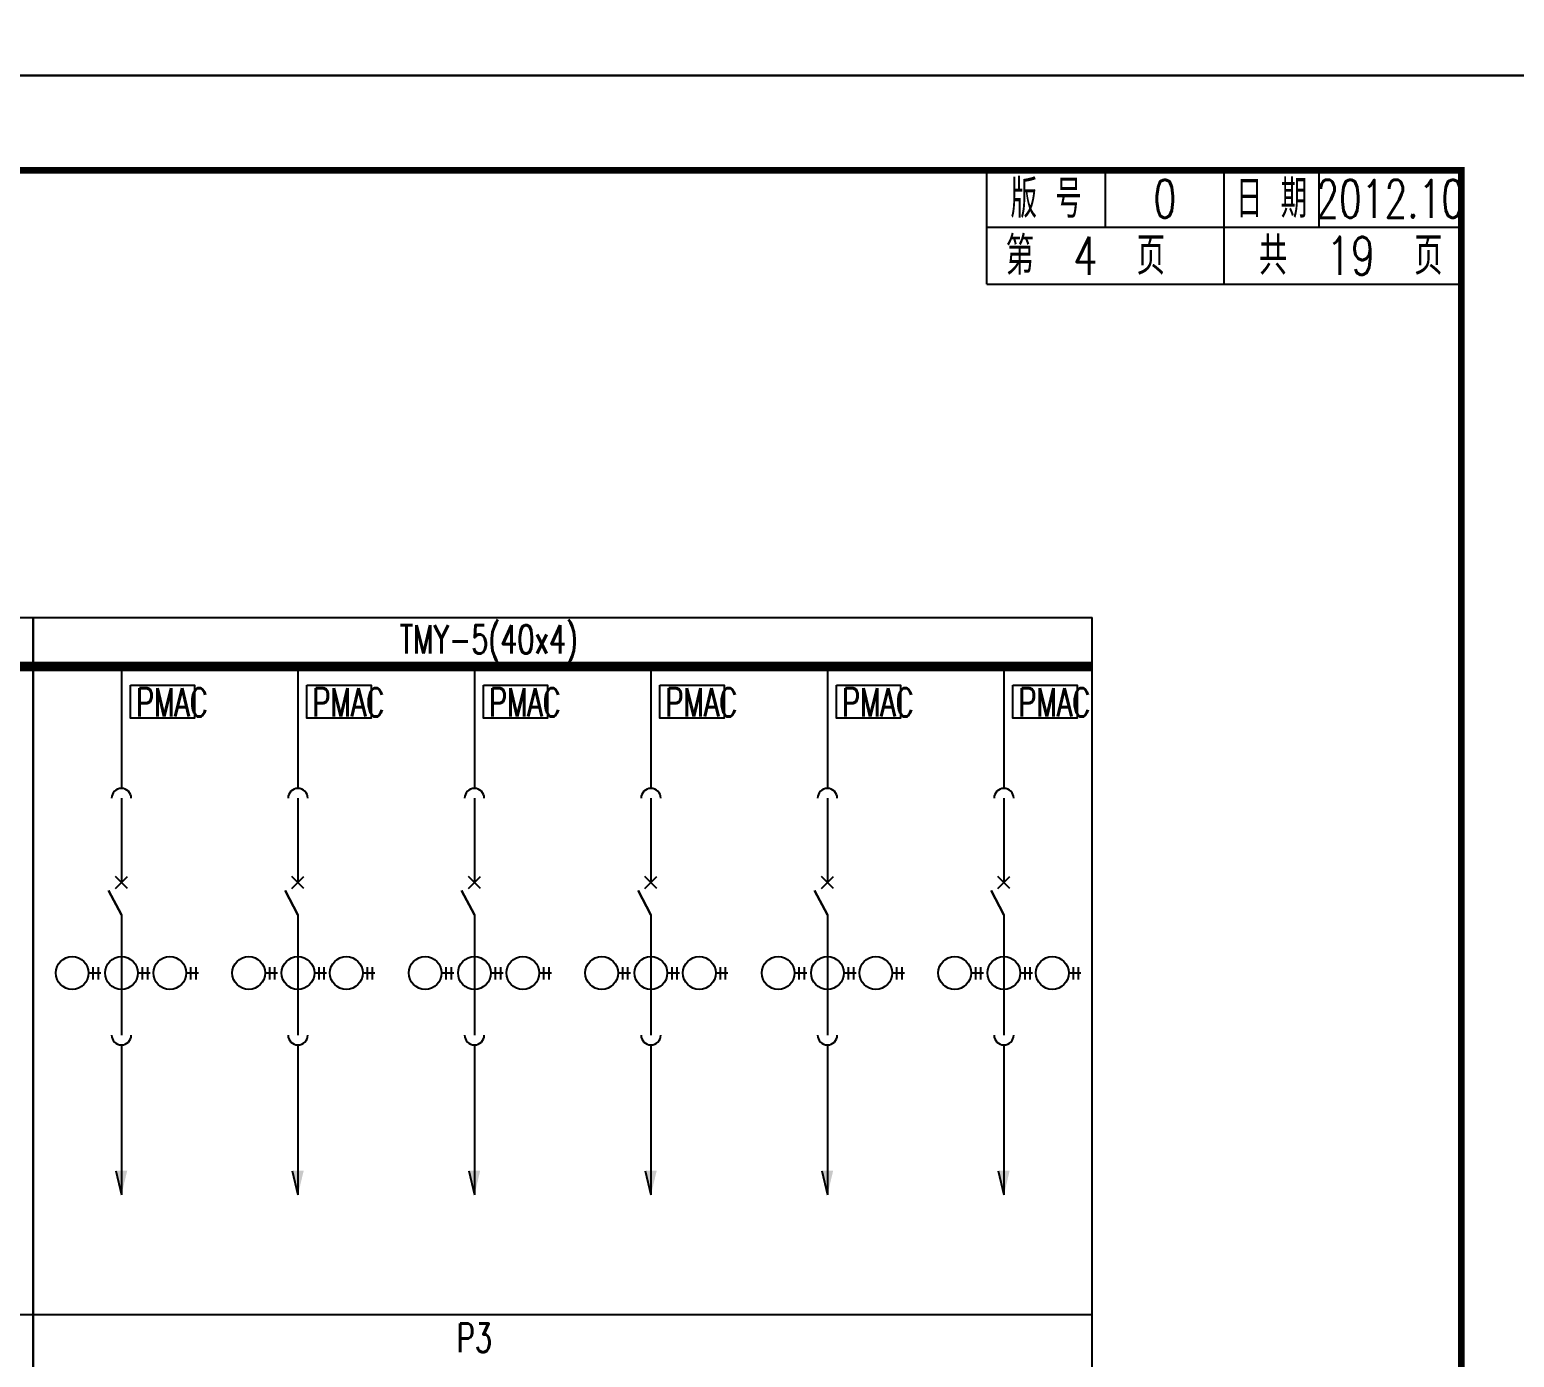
# Model space of a CAD drawing. Header units: millimetres. Extents: x 210068 to 672068, y -299976 to -107099.
# Drawn here: x 319980 to 335626, y -278002 to -264009 of the extents above; entities that cross this region are included whole.
import ezdxf
from ezdxf.enums import TextEntityAlignment as Align

# ---------------------------------------------------------------- set-up
doc = ezdxf.new("R2010")
doc.units = ezdxf.units.MM
doc.header["$LTSCALE"] = 1000
doc.header["$MEASUREMENT"] = 0
for name, color, linetype in [('WIRE-照明', 1, 'Continuous'), ('低压表', 3, 'Continuous'), ('文字', 7, 'Continuous'), ('次轮廓线', 7, 'Continuous'), ('电文字', 7, 'Continuous'), ('设备仪器', 2, 'Continuous')]:
    doc.layers.add(name, color=color, linetype=linetype)
doc.styles.add('H1', font='simplex1.shx', dxfattribs={"width": 0.7, "bigfont": 'hztxt.shx'})
doc.styles.get("Standard").update_dxf_attribs({"font": 'simplex1.shx', "width": 0.7, "bigfont": 'HZTXT.shx'})

# ---------------------------------------------------------------- blocks, each defined once
blk = doc.blocks.new('series')
at = {"width": 0.75}
for tag, height, p in [('页码', 4, (-35, -19)), ('图名', 5, (-220, -282)), ('图号', 5, (-20, -282))]:
    blk.add_attdef(tag, text='', height=height, dxfattribs=at).set_placement(p, align=Align.MIDDLE_CENTER)

msp = doc.modelspace()

# ---------------------------------------------------------------- hatches: boundary and pattern name
at = {"layer": '设备仪器'}
for points in [[(321007.5, -276036.1), (320886.5, -276036.1), (320947, -276290.3)], [(322867.6, -276036.1), (322746.6, -276036.1), (322807.1, -276290.3)], [(324727.7, -276036.1), (324606.7, -276036.1), (324667.2, -276290.3)], [(326587.8, -276036.1), (326466.8, -276036.1), (326527.3, -276290.3)], [(328447.8, -276036.1), (328326.9, -276036.1), (328387.4, -276290.3)], [(330307.9, -276036.1), (330187, -276036.1), (330247.5, -276290.3)]]:
    msp.add_hatch(color=256, dxfattribs=at).paths.add_polyline_path(points)

# ---------------------------------------------------------------- linework, layer by layer
for points in [[(336068.5, -264491.9), (336068.5, -234791.9), (294068.5, -234791.9), (294068.5, -264491.9)], [(336068.5, -294191.9), (336068.5, -264491.9), (294068.5, -264491.9), (294068.5, -294191.9)]]:
    msp.add_lwpolyline(points, close=True)
at = {"const_width": 70}
msp.add_lwpolyline([(335068.5, -265491.9), (297068.5, -265491.9), (297068.5, -293191.9), (335068.5, -293191.9), (335068.5, -265491.9)], dxfattribs=at)
at = {"layer": 'WIRE-照明'}
for p, q in [((320947, -270721.1), (320947, -272005.7)), ((322807.1, -270721.1), (322807.1, -272005.7)), ((324667.2, -270721.1), (324667.2, -272005.7)), ((326527.3, -270721.1), (326527.3, -272005.7)), ((328387.4, -270721.1), (328387.4, -272005.7)), ((330247.5, -270721.1), (330247.5, -272005.8)), ((320947, -272109.4), (320947, -272997.1)), ((322807.1, -272109.4), (322807.1, -272997.1)), ((324667.2, -272109.4), (324667.2, -272997.1)), ((326527.3, -272109.4), (326527.3, -272997.1)), ((328387.4, -272109.4), (328387.4, -272997.1)), ((330247.5, -272109.4), (330247.5, -272997.2)), ((320947, -273337.5), (320947, -274605.7)), ((322807.1, -273337.5), (322807.1, -274605.7)), ((324667.2, -273337.5), (324667.2, -274605.7)), ((326527.3, -273337.5), (326527.3, -274605.7)), ((328387.4, -273337.5), (328387.4, -274605.7)), ((330247.5, -273337.5), (330247.5, -274605.8)), ((320947, -274709.4), (320947, -276290.3)), ((322807.1, -274709.4), (322807.1, -276290.3)), ((324667.2, -274709.4), (324667.2, -276290.3)), ((326527.3, -274709.4), (326527.3, -276290.3)), ((328387.4, -274709.4), (328387.4, -276290.3)), ((330247.5, -274709.4), (330247.5, -276290.3))]:
    msp.add_line(p, q, dxfattribs=at)
at = {"layer": '低压表'}
for p, q in [((305163.9, -270206.1), (331177.5, -270206.4)), ((320017, -270206.2), (320016.8, -289893)), ((320016.9, -289388.5), (320016.9, -270206.2)), ((320016.9, -289893), (320017, -270206.2)), ((320016.9, -289388.5), (320016.9, -270206.2)), ((320017, -289893), (320017, -270206.2)), ((320017, -289893), (320017, -270206.2)), ((331177.5, -289893.2), (331177.5, -270206.4)), ((331177.5, -289893.2), (331177.5, -270206.4)), ((305163.9, -277552.5), (331177.5, -277552.7))]:
    msp.add_line(p, q, dxfattribs=at)
at = {"layer": '次轮廓线'}
for p, q in [((330068.5, -266691.9), (330068.5, -265491.9)), ((331318.5, -266091.9), (331318.5, -265491.9)), ((332568.5, -266091.9), (332568.5, -265491.9)), ((333568.5, -266091.9), (333568.5, -265491.9)), ((330068.5, -266091.9), (335068.5, -266091.9)), ((332568.5, -266691.9), (332568.5, -266091.9)), ((330068.5, -266691.9), (335068.5, -266691.9))]:
    msp.add_line(p, q, dxfattribs=at)
at = {"layer": '电文字', "const_width": 100}
msp.add_lwpolyline([(315782.3, -270720.9), (331177.5, -270720.9)], dxfattribs=at)
at = {"layer": '设备仪器'}
for p, q in [((321010.6, -273060.8), (320883.4, -272933.5)), ((320883.4, -273060.8), (321010.6, -272933.5)), ((320947, -272943.2), (320947, -272997.1)), ((322870.7, -273060.8), (322743.5, -272933.5)), ((322743.5, -273060.8), (322870.7, -272933.5)), ((322807.1, -272943.2), (322807.1, -272997.1)), ((324730.8, -273060.8), (324603.6, -272933.5)), ((324603.6, -273060.8), (324730.8, -272933.5)), ((324667.2, -272943.2), (324667.2, -272997.1)), ((326590.9, -273060.8), (326463.7, -272933.5)), ((326463.7, -273060.8), (326590.9, -272933.5)), ((326527.3, -272943.2), (326527.3, -272997.1)), ((328451, -273060.8), (328323.7, -272933.5)), ((328323.7, -273060.8), (328451, -272933.5)), ((328387.4, -272943.2), (328387.4, -272997.1)), ((330311.1, -273060.8), (330183.8, -272933.5)), ((330183.8, -273060.8), (330311.1, -272933.5)), ((330247.5, -272943.2), (330247.5, -272997.2)), ((320947, -273337.5), (320810.9, -273080.9)), ((320810.9, -273080.9), (320947, -273337.5)), ((320810.9, -273080.9), (320947, -273337.5)), ((322807.1, -273337.5), (322671, -273080.9)), ((322671, -273080.9), (322807.1, -273337.5)), ((322671, -273080.9), (322807.1, -273337.5)), ((324667.2, -273337.5), (324531.1, -273080.9)), ((324531.1, -273080.9), (324667.2, -273337.5)), ((324531.1, -273080.9), (324667.2, -273337.5)), ((326527.3, -273337.5), (326391.2, -273080.9)), ((326391.2, -273080.9), (326527.3, -273337.5)), ((326391.2, -273080.9), (326527.3, -273337.5)), ((328387.4, -273337.5), (328251.3, -273080.9)), ((328251.3, -273080.9), (328387.4, -273337.5)), ((328251.3, -273080.9), (328387.4, -273337.5)), ((330247.5, -273337.5), (330111.4, -273080.9)), ((330111.4, -273080.9), (330247.5, -273337.5)), ((330111.4, -273080.9), (330247.5, -273337.5)), ((320730.6, -273953.9), (320601, -273954.6)), ((320647, -273889.5), (320647, -274019.1)), ((320701.4, -273889.5), (320701.4, -274019.1)), ((321249.4, -273953.9), (321119.8, -273954.6)), ((321249.4, -273953.9), (321119.8, -273954.6)), ((321165.8, -273889.5), (321165.8, -274019.1)), ((321165.8, -273889.5), (321165.8, -274019.1)), ((321220.2, -273889.5), (321220.2, -274019.1)), ((321220.2, -273889.5), (321220.2, -274019.1)), ((321759.1, -273953.9), (321629.5, -273954.6)), ((321675.5, -273889.5), (321675.5, -274019.1)), ((321729.9, -273889.5), (321729.9, -274019.1)), ((322590.7, -273953.9), (322461.1, -273954.6)), ((322507.1, -273889.5), (322507.1, -274019.1)), ((322561.5, -273889.5), (322561.5, -274019.1)), ((323109.5, -273953.9), (322979.9, -273954.6)), ((323025.9, -273889.5), (323025.9, -274019.1)), ((323080.3, -273889.5), (323080.3, -274019.1)), ((323619.2, -273953.9), (323489.6, -273954.6)), ((323535.6, -273889.5), (323535.6, -274019.1)), ((323590, -273889.5), (323590, -274019.1)), ((324450.8, -273953.9), (324321.2, -273954.6)), ((324367.2, -273889.5), (324367.2, -274019.1)), ((324421.6, -273889.5), (324421.6, -274019.1)), ((324969.6, -273953.9), (324840, -273954.6)), ((324969.6, -273953.9), (324840, -273954.6)), ((324885.9, -273889.5), (324885.9, -274019.1)), ((324885.9, -273889.5), (324885.9, -274019.1)), ((324940.4, -273889.5), (324940.4, -274019.1)), ((324940.4, -273889.5), (324940.4, -274019.1)), ((325479.3, -273953.9), (325349.7, -273954.6)), ((325395.7, -273889.5), (325395.7, -274019.1)), ((325450.1, -273889.5), (325450.1, -274019.1)), ((326310.9, -273953.9), (326181.3, -273954.6)), ((326227.3, -273889.5), (326227.3, -274019.1)), ((326281.7, -273889.5), (326281.7, -274019.1)), ((326829.7, -273953.9), (326700.1, -273954.6)), ((326829.7, -273953.9), (326700.1, -273954.6)), ((326746, -273889.5), (326746, -274019.1)), ((326746, -273889.5), (326746, -274019.1)), ((326800.5, -273889.5), (326800.5, -274019.1)), ((326800.5, -273889.5), (326800.5, -274019.1)), ((327339.4, -273953.9), (327209.8, -273954.6)), ((327255.8, -273889.5), (327255.8, -274019.1)), ((327310.2, -273889.5), (327310.2, -274019.1)), ((328171, -273953.9), (328041.4, -273954.6)), ((328087.4, -273889.5), (328087.4, -274019.1)), ((328141.8, -273889.5), (328141.8, -274019.1)), ((328689.8, -273953.9), (328560.2, -273954.6)), ((328689.8, -273953.9), (328560.2, -273954.6)), ((328606.1, -273889.5), (328606.1, -274019.1)), ((328606.1, -273889.5), (328606.1, -274019.1)), ((328660.6, -273889.5), (328660.6, -274019.1)), ((328660.6, -273889.5), (328660.6, -274019.1)), ((329199.5, -273953.9), (329069.9, -273954.6)), ((329115.9, -273889.5), (329115.9, -274019.1)), ((329170.3, -273889.5), (329170.3, -274019.1)), ((330031.1, -273953.9), (329901.5, -273954.6)), ((329947.5, -273889.5), (329947.5, -274019.1)), ((330001.9, -273889.5), (330001.9, -274019.1)), ((330549.9, -273953.9), (330420.3, -273954.6)), ((330466.2, -273889.5), (330466.2, -274019.1)), ((330520.6, -273889.5), (330520.6, -274019.1)), ((331059.6, -273953.9), (330930, -273954.6)), ((330976, -273889.5), (330976, -274019.1)), ((331030.4, -273889.5), (331030.4, -274019.1)), ((320886.5, -276036.1), (320947, -276290.3)), ((322746.6, -276036.1), (322807.1, -276290.3)), ((324606.7, -276036.1), (324667.2, -276290.3)), ((326466.8, -276036.1), (326527.3, -276290.3)), ((328326.9, -276036.1), (328387.4, -276290.3)), ((330187, -276036.1), (330247.5, -276290.3))]:
    msp.add_line(p, q, dxfattribs=at)
for points in [[(321042.4, -270919.4), (321718, -270919.4), (321718, -271265), (321042.4, -271265)], [(322902.5, -270919.4), (323578.1, -270919.4), (323578.1, -271265), (322902.5, -271265)], [(324762.6, -270919.4), (325438.2, -270919.4), (325438.2, -271265), (324762.6, -271265)], [(326622.7, -270919.4), (327298.3, -270919.4), (327298.3, -271265), (326622.7, -271265)], [(328482.8, -270919.4), (329158.4, -270919.4), (329158.4, -271265), (328482.8, -271265)], [(330342.9, -270919.4), (331018.5, -270919.4), (331018.5, -271265), (330342.9, -271265)]]:
    msp.add_lwpolyline(points, close=True, dxfattribs=at)
for centre in [(320428.2, -273951.4), (320947, -273951.4), (320947, -273951.4), (321456.7, -273951.4), (322288.3, -273951.4), (322807.1, -273951.4), (323316.8, -273951.4), (324148.4, -273951.4), (324667.2, -273951.4), (324667.2, -273951.4), (325176.9, -273951.4), (326008.5, -273951.4), (326527.3, -273951.4), (326527.3, -273951.4), (327037, -273951.4), (327868.6, -273951.4), (328387.4, -273951.4), (328387.4, -273951.4), (328897.1, -273951.4), (329728.7, -273951.4), (330247.5, -273951.4), (330757.2, -273951.4)]:
    msp.add_circle(centre, 172.8, dxfattribs=at)
for centre, start, end in [((320947, -272109.4), 0, 180), ((322807.1, -272109.4), 0, 180), ((324667.2, -272109.4), 0, 180), ((326527.3, -272109.4), 0, 180), ((328387.4, -272109.4), 0, 180), ((330247.5, -272109.4), 0, 180), ((320947, -274605.7), 180, 0), ((322807.1, -274605.7), 180, 0), ((324667.2, -274605.7), 180, 0), ((326527.3, -274605.7), 180, 0), ((328387.4, -274605.7), 180, 0), ((330247.5, -274605.8), 180, 0)]:
    msp.add_arc(centre, 103.7, start, end, dxfattribs=at)

# ---------------------------------------------------------------- block references
ref = msp.add_blockref('series', (336068.5, -264491.9), dxfattribs=dict(xscale=100, yscale=100, zscale=100))
ref.add_attrib('页码', '第  4  页    共  19  页', dxfattribs={"height": 400, "width": 0.75}).set_placement((332568.5, -266391.9), align=Align.MIDDLE_CENTER)

# ---------------------------------------------------------------- texts
at = {"layer": '文字', "width": 0.7}
for s, p in [('版 号', (330693.5, -265791.9)), ('0', (331943.5, -265791.9)), ('日 期', (333068.5, -265791.9)), ('2012.10', (334318.5, -265791.9))]:
    msp.add_text(s, height=400, dxfattribs=at).set_placement(p, align=Align.MIDDLE_CENTER)
at = {"layer": '电文字', "style": 'H1', "width": 0.7}
for s, p in [('TMY-5(40x4)', (323878, -270584.7)), ('PMAC', (321100.7, -271249.7)), ('PMAC', (322960.7, -271249.7)), ('PMAC', (324820.8, -271249.7)), ('PMAC', (326680.9, -271249.7)), ('PMAC', (328541, -271249.7)), ('PMAC', (330401.1, -271249.7))]:
    msp.add_text(s, height=300, dxfattribs=at).set_placement(p)
msp.add_text('P3', height=300, dxfattribs=at).set_placement((324482.4, -277647.3), align=Align.TOP_LEFT)

doc.saveas('drawing.dxf')
